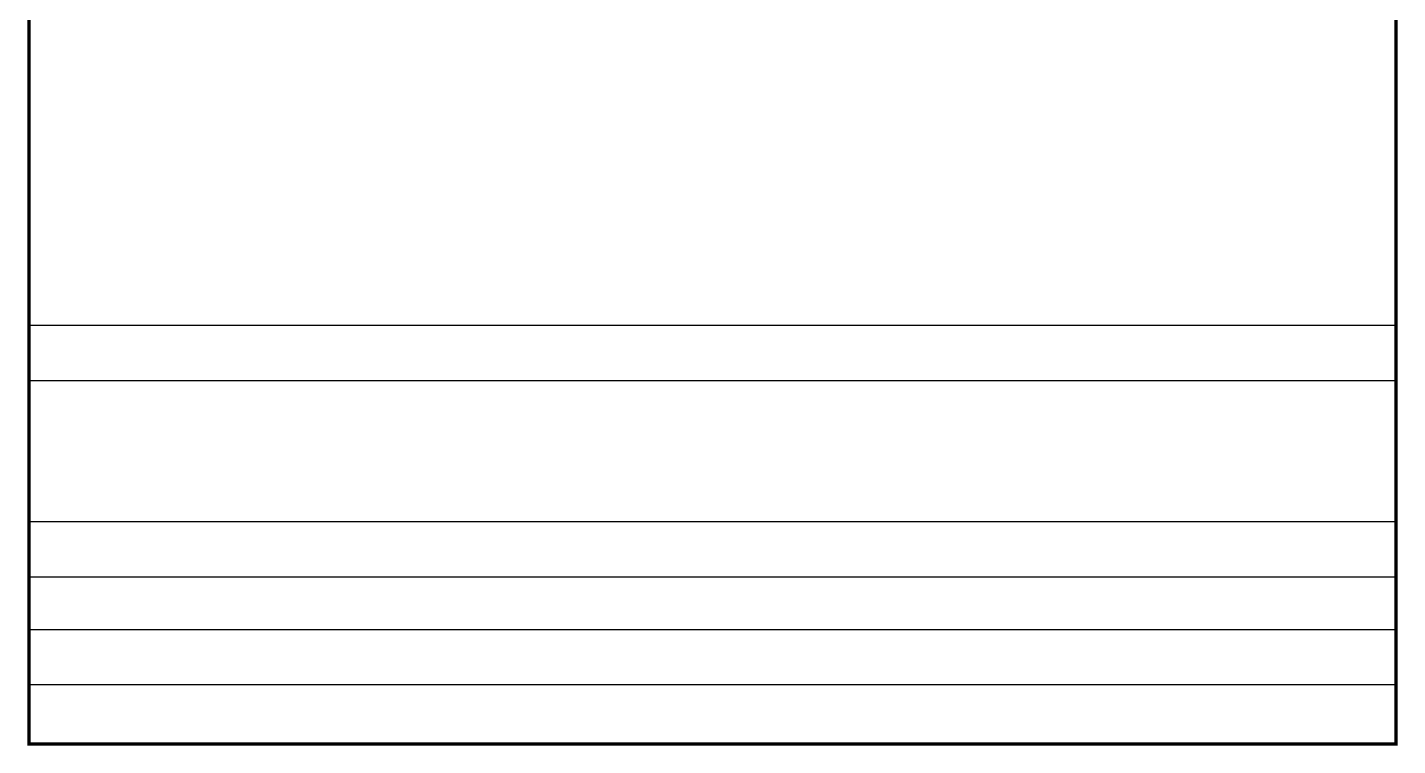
# Model space of a CAD drawing. Extents: x 552102 to 973302, y -80747 to 40012826.
# Drawn here: x 601625 to 622341, y 217838 to 228692 of the extents above; entities that cross this region are included whole.
import ezdxf

# ---------------------------------------------------------------- set-up
doc = ezdxf.new("R2010")
doc.units = 0
doc.header["$LTSCALE"] = 1000
doc.header["$MEASUREMENT"] = 0
doc.layers.add('PUB_TEXT', color=7, linetype='Continuous')

msp = doc.modelspace()

# ---------------------------------------------------------------- linework, layer by layer
for p, q in [((622318, 224185), (601650, 224185)), ((622316, 223350), (601650, 223350)), ((622318, 221221), (601650, 221221)), ((622316, 220385), (601650, 220385)), ((622318, 219590), (601650, 219590)), ((622316, 218755), (601650, 218755))]:
    msp.add_line(p, q)
at = {"layer": 'PUB_TEXT', "const_width": 50}
msp.add_lwpolyline([(601650, 217863), (622316, 217863), (622316, 255055), (601650, 255055)], close=True, dxfattribs=at)

doc.saveas('drawing.dxf')
